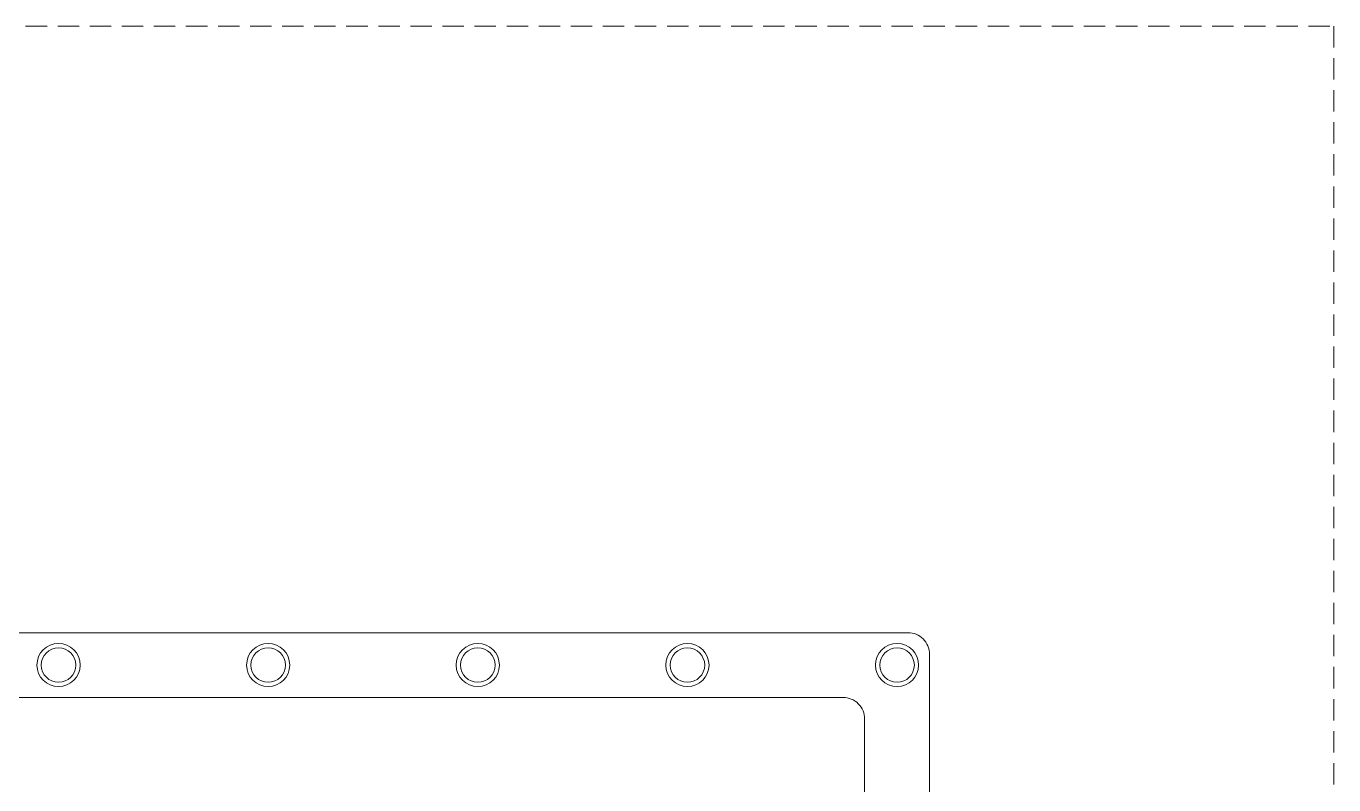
# Model space of a CAD drawing. Header units: millimetres. Extents: x 32721 to 72822, y 57624 to 123188.
# Drawn here: x 33517.5 to 33823.3, y 62007.2 to 62184.8 of the extents above; entities that cross this region are included whole.
import ezdxf

# ---------------------------------------------------------------- set-up
doc = ezdxf.new("R2010")
doc.units = ezdxf.units.MM
doc.header["$LTSCALE"] = 10
doc.linetypes.add('DASHED', pattern=[0.75, 0.5, -0.25])
doc.layers.add('1轮廓实线层', color=7, linetype='Continuous', lineweight=18)

msp = doc.modelspace()

# ---------------------------------------------------------------- linework, layer by layer
at = {"layer": '1轮廓实线层'}
for p, q in [((33026.21, 62042.83), (33723.68, 62042.83)), ((33041.37, 62027.67), (33708.51, 62027.67))]:
    msp.add_line(p, q, dxfattribs=at)
at = {"layer": '1轮廓实线层', "linetype": 'DASHED'}
msp.add_lwpolyline([(32887.35, 62184.8), (33823.3, 62184.8), (33823.3, 61318.65), (32887.35, 61318.65)], close=True, dxfattribs=at)
at = {"layer": '1轮廓实线层'}
for points in [[(33723.68, 62042.83, -0.414214), (33728.73, 62037.78), (33728.73, 61643.56, -0.414214), (33723.68, 61638.5)], [(33708.51, 62027.67, -0.414214), (33713.57, 62022.62), (33713.57, 61658.72, -0.414214), (33708.51, 61653.67)]]:
    msp.add_lwpolyline(points, format="xyb", dxfattribs=at)
for centre, radius in [((33525.05, 62035.25), 5.05), ((33574.07, 62035.25), 5.05), ((33623.1, 62035.25), 5.05), ((33672.12, 62035.25), 5.05), ((33721.15, 62035.25), 5.05), ((33525.05, 62035.25), 4.04), ((33574.07, 62035.25), 4.04), ((33623.1, 62035.25), 4.04), ((33672.12, 62035.25), 4.04), ((33721.15, 62035.25), 4.04)]:
    msp.add_circle(centre, radius, dxfattribs=at)

doc.saveas('drawing.dxf')
